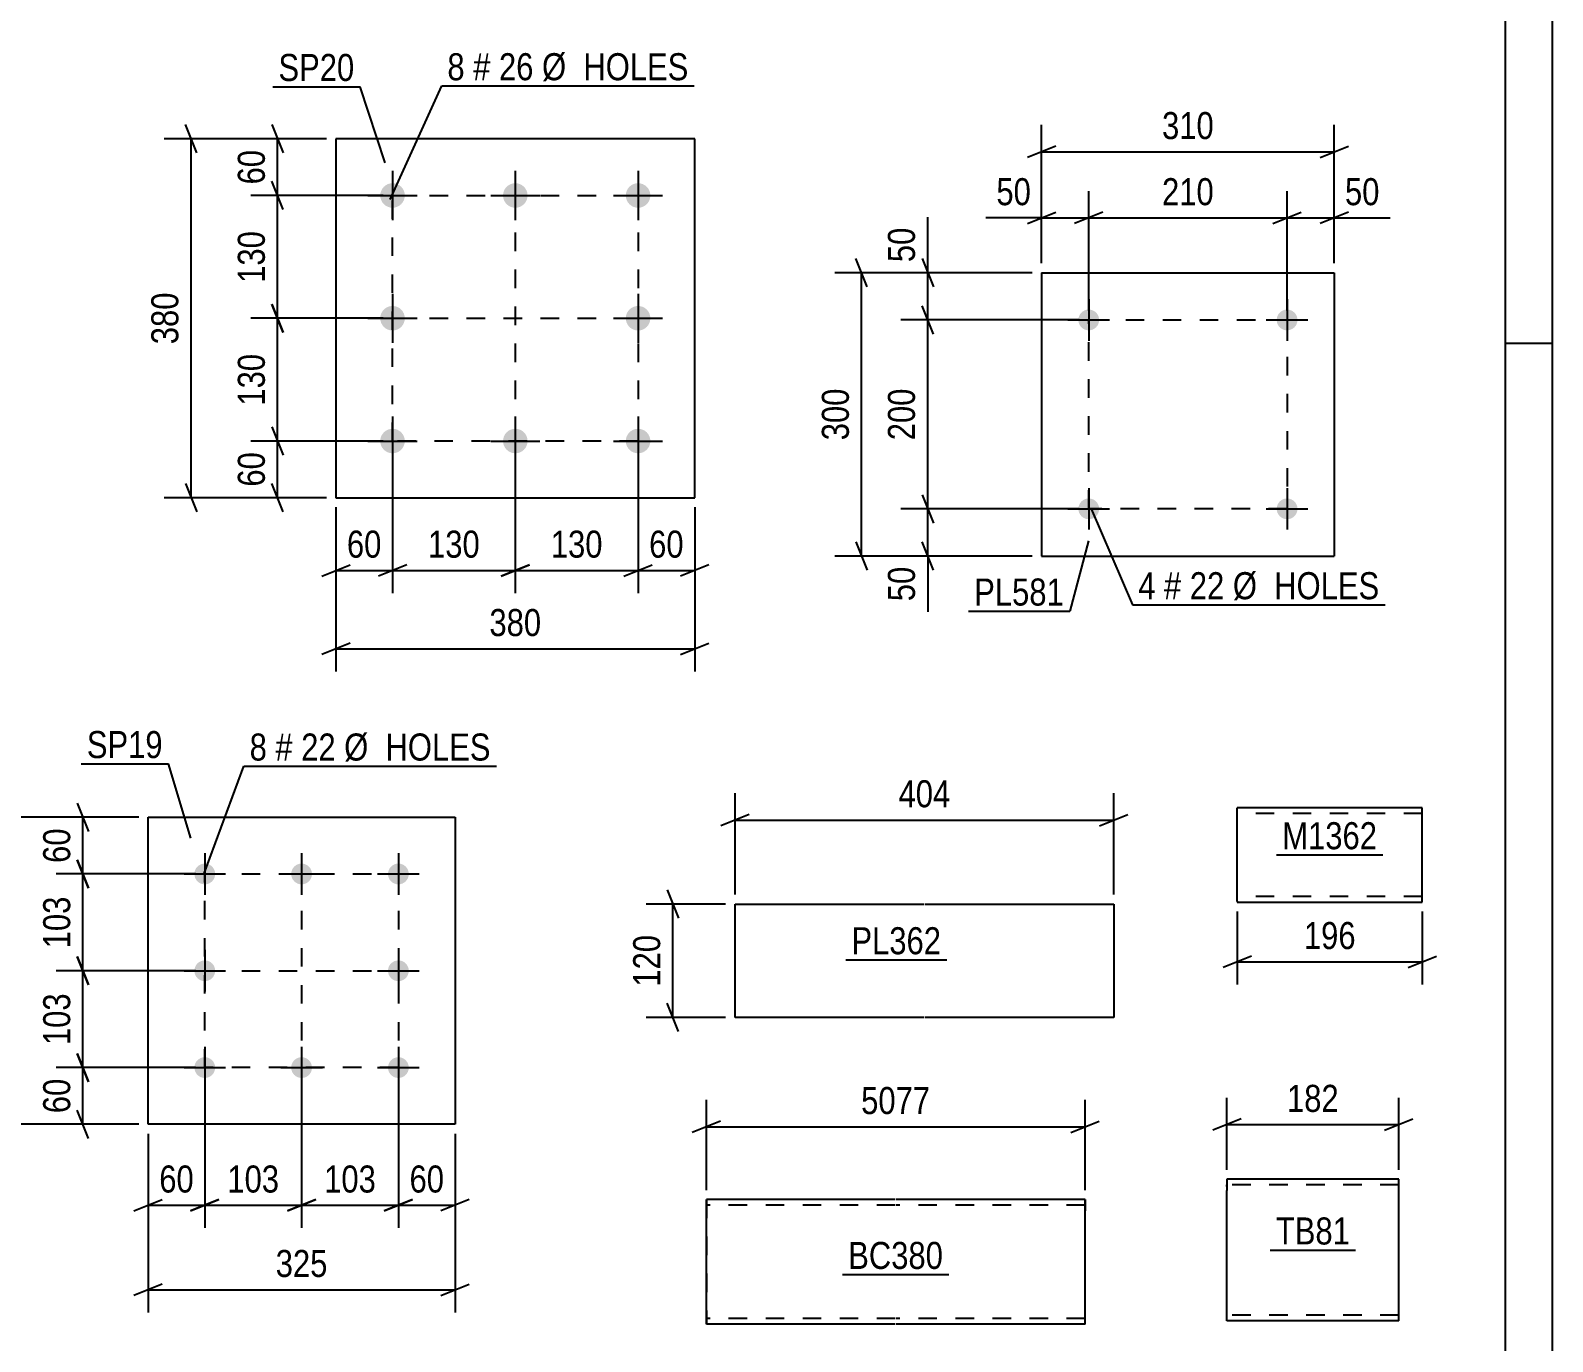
# Model space of a CAD drawing. Header units: millimetres. Extents: x 0 to 594, y 0 to 420.
# Drawn here: x 432.8 to 594, y 192.3 to 331.2 of the extents above; entities that cross this region are included whole.
import ezdxf

# ---------------------------------------------------------------- set-up
doc = ezdxf.new("R2010")
doc.units = ezdxf.units.MM
doc.linetypes.add('DXK_LINE_DOT2', pattern=[3.9198, 1.9599, -1.9599])
doc.styles.add('Arial Narrow', font='ARIALN.TTF', dxfattribs={"height": 0.2})

# ---------------------------------------------------------------- blocks, each defined once
blk = doc.blocks.new('Unknown-570345816-1135')
at = {"color": 5, "linetype": 'Continuous'}
for p, q in [((594, 0), (594, 420)), ((589, 5), (589, 415)), ((594, 298), (589, 298))]:
    blk.add_line(p, q, dxfattribs=at)
blk = doc.blocks.new('Part-570345816-2821 - 2807')
at = {"color": 2, "linetype": 'Continuous'}
for p, q in [((507.44, 226.66), (507.44, 238.66)), ((507.44, 238.66), (527.44, 238.66)), ((527.54, 238.66), (547.54, 238.66)), ((547.54, 238.66), (547.54, 226.66)), ((527.44, 226.66), (507.44, 226.66)), ((547.54, 226.66), (527.54, 226.66))]:
    blk.add_line(p, q, dxfattribs=at)
blk = doc.blocks.new('Part-570345816-2791 - 2776')
at = {"color": 2, "linetype": 'Continuous'}
for p, q in [((559.52, 209.52), (559.52, 209.52)), ((577.72, 209.52), (559.52, 209.52)), ((559.52, 209.52), (559.52, 208.32)), ((577.72, 195.72), (577.72, 209.52)), ((559.52, 195.72), (559.52, 208.32)), ((559.52, 194.88), (559.52, 195.72)), ((577.72, 194.52), (577.72, 195.72)), ((559.52, 194.62), (559.52, 194.88)), ((559.52, 194.52), (559.52, 194.62)), ((559.52, 194.52), (559.52, 194.52)), ((577.72, 194.52), (559.52, 194.52))]:
    blk.add_line(p, q, dxfattribs=at)
at = {"color": 7, "linetype": 'DXK_LINE_DOT2'}
for p, q in [((559.52, 209.52), (559.52, 209.52)), ((559.52, 209.52), (559.52, 209.43)), ((559.52, 209.43), (559.52, 208.92)), ((559.52, 194.52), (559.52, 208.92)), ((559.52, 208.92), (559.52, 208.92)), ((577.72, 208.92), (559.52, 208.92)), ((559.52, 208.88), (559.52, 208.92)), ((559.52, 208.78), (559.52, 208.88)), ((559.52, 208.75), (559.52, 208.78)), ((559.52, 195.27), (559.52, 195.72)), ((559.52, 195.12), (559.52, 195.12)), ((577.72, 195.12), (559.52, 195.12)), ((577.72, 195.12), (577.72, 195.5)), ((577.72, 195.12), (577.72, 195.17)), ((559.52, 194.52), (559.52, 194.52))]:
    blk.add_line(p, q, dxfattribs=at)
blk = doc.blocks.new('Part-570345816-3059 - 3043')
at = {"color": 2, "linetype": 'Continuous'}
for p, q in [((504.4, 206.18), (504.4, 207.38)), ((504.4, 207.38), (504.4, 207.38)), ((524.4, 207.38), (504.4, 207.38)), ((544.5, 207.38), (524.5, 207.38)), ((544.5, 207.38), (544.5, 207.38)), ((544.5, 207.38), (544.5, 207.29)), ((544.5, 207.29), (544.5, 207.03)), ((544.5, 207.03), (544.5, 206.18)), ((504.4, 194.18), (504.4, 206.18)), ((544.5, 194.18), (544.5, 206.18)), ((504.4, 194.18), (504.4, 194.18)), ((524.4, 194.18), (504.4, 194.18)), ((544.5, 194.18), (524.5, 194.18)), ((544.5, 194.18), (544.5, 194.18))]:
    blk.add_line(p, q, dxfattribs=at)
at = {"color": 7, "linetype": 'DXK_LINE_DOT2'}
for p, q in [((504.4, 207.38), (504.4, 194.83)), ((524.4, 206.78), (504.4, 206.78)), ((504.4, 206.74), (504.4, 206.78)), ((504.4, 206.64), (504.4, 206.74)), ((504.4, 206.61), (504.4, 206.64)), ((504.4, 206.41), (504.4, 206.61)), ((544.5, 206.78), (524.5, 206.78)), ((544.5, 194.18), (544.5, 207.38)), ((544.5, 207.38), (544.5, 207.38)), ((544.5, 206.78), (544.5, 206.78)), ((544.5, 206.64), (544.5, 206.18)), ((504.4, 194.83), (504.4, 194.92)), ((504.4, 194.78), (504.4, 194.83)), ((504.4, 194.83), (504.4, 194.18)), ((524.4, 194.78), (504.4, 194.78)), ((544.5, 194.78), (524.5, 194.78)), ((544.5, 194.83), (544.5, 194.92)), ((544.5, 194.78), (544.5, 194.83)), ((544.5, 194.78), (544.5, 194.78)), ((544.5, 194.18), (544.5, 194.18))]:
    blk.add_line(p, q, dxfattribs=at)
blk = doc.blocks.new('Part-570345816-2939 - 2890')
at = {"color": 2, "linetype": 'Continuous'}
for p, q in [((445.29, 215.35), (445.29, 247.85)), ((445.29, 247.85), (477.79, 247.85)), ((477.79, 247.85), (477.79, 215.35)), ((477.79, 215.35), (445.29, 215.35))]:
    blk.add_line(p, q, dxfattribs=at)
blk = doc.blocks.new('Bolt-570345816-2924 - 2890')
at = {"linetype": 'Continuous'}
for points in [[(451.29, 242.95, -1), (451.29, 240.75, -1)], [(461.54, 242.95, -1), (461.54, 240.75, -1)], [(471.79, 242.95, -1), (471.79, 240.75, -1)], [(451.29, 232.7, -1), (451.29, 230.5, -1)], [(471.79, 232.7, -1), (471.79, 230.5, -1)], [(451.29, 222.45, -1), (451.29, 220.25, -1)], [(461.54, 222.45, -1), (461.54, 220.25, -1)], [(471.79, 222.45, -1), (471.79, 220.25, -1)]]:
    blk.add_hatch(color=1, dxfattribs=at).paths.add_polyline_path(points)
at = {"color": 1, "linetype": 'Continuous'}
for p, q in [((451.29, 244.05), (451.29, 239.65)), ((461.54, 244.05), (461.54, 239.65)), ((471.79, 244.05), (471.79, 239.65)), ((449.09, 241.85), (453.49, 241.85)), ((459.34, 241.85), (463.74, 241.85)), ((469.59, 241.85), (473.99, 241.85)), ((451.29, 233.8), (451.29, 229.4)), ((471.79, 233.8), (471.79, 229.4)), ((449.09, 231.6), (453.49, 231.6)), ((469.59, 231.6), (473.99, 231.6)), ((451.29, 223.55), (451.29, 219.15)), ((461.54, 223.55), (461.54, 219.15)), ((471.79, 223.55), (471.79, 219.15)), ((449.09, 221.35), (453.49, 221.35)), ((459.34, 221.35), (463.74, 221.35)), ((469.59, 221.35), (473.99, 221.35))]:
    blk.add_line(p, q, dxfattribs=at)
blk = doc.blocks.new('Part-570345816-2505 - 2489')
at = {"color": 2, "linetype": 'Continuous'}
for p, q in [((465.17, 319.69), (465.17, 281.69)), ((503.17, 319.69), (465.17, 319.69)), ((503.17, 281.69), (503.17, 319.69)), ((465.17, 281.69), (503.17, 281.69))]:
    blk.add_line(p, q, dxfattribs=at)
blk = doc.blocks.new('Bolt-570345816-2538 - 2489')
at = {"linetype": 'Continuous'}
for points in [[(471.17, 314.99, -1), (471.17, 312.39, -1)], [(484.17, 314.99, -1), (484.17, 312.39, -1)], [(497.17, 314.99, -1), (497.17, 312.39, -1)], [(471.17, 301.99, -1), (471.17, 299.39, -1)], [(497.17, 301.99, -1), (497.17, 299.39, -1)], [(471.17, 288.99, -1), (471.17, 286.39, -1)], [(484.17, 288.99, -1), (484.17, 286.39, -1)], [(497.17, 288.99, -1), (497.17, 286.39, -1)]]:
    blk.add_hatch(color=1, dxfattribs=at).paths.add_polyline_path(points)
at = {"color": 1, "linetype": 'Continuous'}
for p, q in [((471.17, 316.29), (471.17, 311.09)), ((484.17, 316.29), (484.17, 311.09)), ((497.17, 316.29), (497.17, 311.09)), ((468.57, 313.69), (473.77, 313.69)), ((481.57, 313.69), (486.77, 313.69)), ((494.57, 313.69), (499.77, 313.69)), ((471.17, 303.29), (471.17, 298.09)), ((497.17, 303.29), (497.17, 298.09)), ((468.57, 300.69), (473.77, 300.69)), ((494.57, 300.69), (499.77, 300.69)), ((471.17, 290.29), (471.17, 285.09)), ((484.17, 290.29), (484.17, 285.09)), ((497.17, 290.29), (497.17, 285.09)), ((468.57, 287.69), (473.77, 287.69)), ((481.57, 287.69), (486.77, 287.69)), ((494.57, 287.69), (499.77, 287.69))]:
    blk.add_line(p, q, dxfattribs=at)
blk = doc.blocks.new('Part-570345816-2473 - 2459')
at = {"color": 2, "linetype": 'Continuous'}
for p, q in [((560.61, 238.96), (560.61, 248.87)), ((580.21, 248.87), (560.61, 248.87)), ((580.21, 240.07), (580.21, 248.87)), ((560.61, 238.96), (560.61, 238.87)), ((560.61, 238.87), (580.21, 238.87)), ((580.21, 238.87), (580.21, 240.07))]:
    blk.add_line(p, q, dxfattribs=at)
at = {"color": 7, "linetype": 'DXK_LINE_DOT2'}
for p, q in [((580.21, 248.27), (560.61, 248.27)), ((560.61, 239.47), (560.61, 239.51)), ((580.21, 239.47), (560.61, 239.47)), ((580.21, 239.51), (580.21, 239.84)), ((580.21, 239.47), (580.21, 239.51))]:
    blk.add_line(p, q, dxfattribs=at)
blk = doc.blocks.new('Bolt-570345816-2272 - 2238')
at = {"linetype": 'Continuous'}
for points in [[(545.99, 300.51, -1), (543.79, 300.51, -1)], [(566.99, 300.51, -1), (564.79, 300.51, -1)]]:
    blk.add_hatch(color=1, dxfattribs=at).paths.add_polyline_path(points)
at = {"color": 1, "linetype": 'Continuous'}
for p, q in [((544.89, 302.71), (544.89, 298.31)), ((565.89, 302.71), (565.89, 298.31)), ((542.69, 300.51), (547.09, 300.51)), ((563.69, 300.51), (568.09, 300.51))]:
    blk.add_line(p, q, dxfattribs=at)
blk = doc.blocks.new('Bolt-570345816-2277 - 2238')
at = {"linetype": 'Continuous'}
for points in [[(545.99, 280.51, -1), (543.79, 280.51, -1)], [(566.99, 280.51, -1), (564.79, 280.51, -1)]]:
    blk.add_hatch(color=1, dxfattribs=at).paths.add_polyline_path(points)
at = {"color": 1, "linetype": 'Continuous'}
for p, q in [((544.89, 282.71), (544.89, 278.31)), ((565.89, 282.71), (565.89, 278.31)), ((542.69, 280.51), (547.09, 280.51)), ((563.69, 280.51), (568.09, 280.51))]:
    blk.add_line(p, q, dxfattribs=at)
blk = doc.blocks.new('Part-570345816-2292 - 2238')
at = {"color": 2, "linetype": 'Continuous'}
for p, q in [((539.89, 305.51), (539.89, 275.51)), ((539.89, 305.51), (570.89, 305.51)), ((570.89, 305.51), (570.89, 275.51)), ((539.89, 275.51), (570.89, 275.51))]:
    blk.add_line(p, q, dxfattribs=at)
blk = doc.blocks.new('Rectangle-570345816-3029 - 2890')
at = {"color": 1, "linetype": 'DXK_LINE_DOT2'}
blk.add_lwpolyline([(451.29, 241.85), (471.79, 241.85), (471.79, 221.35), (451.29, 221.35), (451.29, 241.85)], close=True, dxfattribs=at)
blk = doc.blocks.new('Rectangle-570345816-2625 - 2489')
at = {"color": 1, "linetype": 'DXK_LINE_DOT2'}
blk.add_lwpolyline([(471.17, 313.69), (497.17, 313.69), (497.17, 287.69), (471.17, 287.69), (471.17, 313.69)], close=True, dxfattribs=at)
blk = doc.blocks.new('Rectangle-570345816-2401 - 2238')
at = {"color": 1, "linetype": 'DXK_LINE_DOT2'}
blk.add_lwpolyline([(544.89, 300.51), (565.89, 300.51), (565.89, 280.51), (544.89, 280.51), (544.89, 300.51)], close=True, dxfattribs=at)
blk = doc.blocks.new('Line-570345816-3019 - 2890')
at = {"color": 1, "linetype": 'DXK_LINE_DOT2'}
blk.add_line((461.54, 241.85), (461.54, 221.05), dxfattribs=at)
blk = doc.blocks.new('Line-570345816-2618 - 2489')
at = {"color": 1, "linetype": 'DXK_LINE_DOT2'}
blk.add_line((484.17, 313.69), (484.17, 287.69), dxfattribs=at)
blk = doc.blocks.new('Line-570345816-3012 - 2890')
at = {"color": 1, "linetype": 'DXK_LINE_DOT2'}
blk.add_line((451.29, 231.6), (471.79, 231.6), dxfattribs=at)
blk = doc.blocks.new('Line-570345816-2611 - 2489')
at = {"color": 1, "linetype": 'DXK_LINE_DOT2'}
blk.add_line((471.17, 300.69), (497.17, 300.69), dxfattribs=at)
blk = doc.blocks.new('StraightDimension-570345816-2823 - 2807')
at = {"color": 7, "linetype": 'Continuous'}
for p, q in [((507.44, 239.66), (507.44, 250.41)), ((547.54, 239.66), (547.54, 250.41)), ((508.94, 248.16), (505.94, 246.96)), ((507.44, 247.56), (547.54, 247.56)), ((546.04, 246.96), (549.04, 248.16))]:
    blk.add_line(p, q, dxfattribs=at)
at = {"color": 0}
blk.add_wipeout([(530.84, 248.31), (530.84, 252.51), (524.15, 252.51), (524.15, 248.31)], dxfattribs=at)
at = {"color": 3, "style": 'Arial Narrow'}
blk.add_text('404', height=2.863, dxfattribs=at).set_placement((524.75, 248.91))
blk = doc.blocks.new('StraightDimension-570345816-2834 - 2807')
at = {"color": 7, "linetype": 'Continuous'}
for p, q in [((500.26, 240.16), (501.46, 237.16)), ((506.44, 238.66), (498.01, 238.66)), ((500.86, 226.66), (500.86, 238.66)), ((501.46, 225.16), (500.26, 228.16)), ((506.44, 226.66), (498.01, 226.66))]:
    blk.add_line(p, q, dxfattribs=at)
at = {"color": 0}
blk.add_wipeout([(500.11, 236), (495.91, 236), (495.91, 229.32), (500.11, 229.32)], dxfattribs=at)
at = {"color": 3, "style": 'Arial Narrow'}
blk.add_text('120', height=2.863, rotation=90.0002, dxfattribs=at).set_placement((499.51, 229.92))
blk = doc.blocks.new('StraightDimension-570345816-2793 - 2776')
at = {"color": 7, "linetype": 'Continuous'}
for p, q in [((559.52, 210.52), (559.52, 218.16)), ((577.72, 210.52), (577.72, 218.16)), ((561.02, 215.91), (558.02, 214.71)), ((559.52, 215.31), (577.72, 215.31)), ((576.22, 214.71), (579.22, 215.91))]:
    blk.add_line(p, q, dxfattribs=at)
at = {"color": 0}
blk.add_wipeout([(571.97, 216.06), (571.97, 220.26), (565.28, 220.26), (565.28, 216.06)], dxfattribs=at)
at = {"color": 3, "style": 'Arial Narrow'}
blk.add_text('182', height=2.863, dxfattribs=at).set_placement((565.88, 216.66))
blk = doc.blocks.new('StraightDimension-570345816-3062 - 3043')
at = {"color": 7, "linetype": 'Continuous'}
for p, q in [((504.4, 208.38), (504.4, 217.93)), ((544.5, 208.38), (544.5, 217.93)), ((505.9, 215.68), (502.9, 214.48)), ((504.4, 215.08), (544.5, 215.08)), ((543, 214.48), (546, 215.68))]:
    blk.add_line(p, q, dxfattribs=at)
at = {"color": 0}
blk.add_wipeout([(528.7, 215.83), (528.7, 220.03), (520.19, 220.03), (520.19, 215.83)], dxfattribs=at)
at = {"color": 3, "style": 'Arial Narrow'}
blk.add_text('5077', height=2.863, dxfattribs=at).set_placement((520.79, 216.43))
blk = doc.blocks.new('StraightDimension-570345816-2941 - 2890')
at = {"color": 7, "linetype": 'Continuous'}
for p, q in [((437.79, 222.85), (438.99, 219.85)), ((450.29, 221.35), (435.54, 221.35)), ((438.39, 215.35), (438.39, 221.35)), ((438.99, 213.85), (437.79, 216.85)), ((444.29, 215.35), (435.54, 215.35))]:
    blk.add_line(p, q, dxfattribs=at)
at = {"color": 0}
blk.add_wipeout([(437.64, 220.77), (433.44, 220.77), (433.44, 215.92), (437.64, 215.92)], dxfattribs=at)
at = {"color": 3, "style": 'Arial Narrow'}
blk.add_text('60', height=2.863, rotation=90.0002, dxfattribs=at).set_placement((437.04, 216.52))
blk = doc.blocks.new('StraightDimension-570345816-2951 - 2890')
at = {"color": 7, "linetype": 'Continuous'}
for p, q in [((437.79, 249.35), (438.99, 246.35)), ((444.29, 247.85), (435.54, 247.85)), ((438.39, 241.85), (438.39, 247.85)), ((450.29, 241.85), (435.54, 241.85)), ((438.99, 240.35), (437.79, 243.35))]:
    blk.add_line(p, q, dxfattribs=at)
at = {"color": 0}
blk.add_wipeout([(437.64, 247.27), (433.44, 247.27), (433.44, 242.42), (437.64, 242.42)], dxfattribs=at)
at = {"color": 3, "style": 'Arial Narrow'}
blk.add_text('60', height=2.863, rotation=90.0002, dxfattribs=at).set_placement((437.04, 243.02))
blk = doc.blocks.new('StraightDimension-570345816-2966 - 2890')
at = {"color": 7, "linetype": 'Continuous'}
for p, q in [((430.77, 246.35), (429.57, 249.35)), ((444.29, 247.85), (427.32, 247.85)), ((430.17, 215.35), (430.17, 247.85)), ((429.57, 216.85), (430.77, 213.85)), ((444.29, 215.35), (427.32, 215.35))]:
    blk.add_line(p, q, dxfattribs=at)
at = {"color": 0}
blk.add_wipeout([(429.42, 234.94), (425.22, 234.94), (425.22, 228.25), (429.42, 228.25)], dxfattribs=at)
at = {"color": 3, "style": 'Arial Narrow'}
blk.add_text('325', height=2.863, rotation=90.0002, dxfattribs=at).set_placement((428.82, 228.85))
blk = doc.blocks.new('StraightDimension-570345816-2977 - 2890')
at = {"color": 7, "linetype": 'Continuous'}
for p, q in [((471.79, 220.35), (471.79, 204.37)), ((477.79, 214.35), (477.79, 204.37)), ((470.29, 206.17), (473.29, 207.37)), ((471.79, 206.77), (477.79, 206.77)), ((479.29, 207.37), (476.29, 206.17))]:
    blk.add_line(p, q, dxfattribs=at)
at = {"color": 0}
blk.add_wipeout([(477.22, 207.52), (477.22, 211.72), (472.37, 211.72), (472.37, 207.52)], dxfattribs=at)
at = {"color": 3, "style": 'Arial Narrow'}
blk.add_text('60', height=2.863, dxfattribs=at).set_placement((472.97, 208.12))
blk = doc.blocks.new('StraightDimension-570345816-2987 - 2890')
at = {"color": 7, "linetype": 'Continuous'}
for p, q in [((451.29, 220.35), (451.29, 204.37)), ((445.29, 214.35), (445.29, 204.37)), ((443.79, 206.17), (446.79, 207.37)), ((445.29, 206.77), (451.29, 206.77)), ((452.79, 207.37), (449.79, 206.17))]:
    blk.add_line(p, q, dxfattribs=at)
at = {"color": 0}
blk.add_wipeout([(450.72, 207.52), (450.72, 211.72), (445.87, 211.72), (445.87, 207.52)], dxfattribs=at)
at = {"color": 3, "style": 'Arial Narrow'}
blk.add_text('60', height=2.863, dxfattribs=at).set_placement((446.47, 208.12))
blk = doc.blocks.new('StraightDimension-570345816-3002 - 2890')
at = {"color": 7, "linetype": 'Continuous'}
for p, q in [((445.29, 214.35), (445.29, 195.43)), ((477.79, 214.35), (477.79, 195.43)), ((446.79, 198.43), (443.79, 197.23)), ((476.29, 197.23), (479.29, 198.43)), ((445.29, 197.83), (477.79, 197.83))]:
    blk.add_line(p, q, dxfattribs=at)
at = {"color": 0}
blk.add_wipeout([(464.89, 198.58), (464.89, 202.78), (458.2, 202.78), (458.2, 198.58)], dxfattribs=at)
at = {"color": 3, "style": 'Arial Narrow'}
blk.add_text('325', height=2.863, dxfattribs=at).set_placement((458.8, 199.18))
blk = doc.blocks.new('StraightDimension-570345816-10046 - 2890')
at = {"color": 7, "linetype": 'Continuous'}
for p, q in [((437.79, 233.1), (438.99, 230.1)), ((450.29, 231.6), (435.54, 231.6)), ((438.39, 221.35), (438.39, 231.6)), ((438.99, 219.85), (437.79, 222.85)), ((450.29, 221.35), (435.54, 221.35))]:
    blk.add_line(p, q, dxfattribs=at)
at = {"color": 0}
blk.add_wipeout([(437.64, 229.81), (433.44, 229.81), (433.44, 223.13), (437.64, 223.13)], dxfattribs=at)
at = {"color": 3, "style": 'Arial Narrow'}
blk.add_text('103', height=2.863, rotation=90.0002, dxfattribs=at).set_placement((437.04, 223.73))
blk = doc.blocks.new('StraightDimension-570345816-10048 - 2890')
at = {"color": 7, "linetype": 'Continuous'}
for p, q in [((450.29, 241.85), (435.54, 241.85)), ((437.79, 243.35), (438.99, 240.35)), ((438.39, 231.6), (438.39, 241.85)), ((438.99, 230.1), (437.79, 233.1)), ((450.29, 231.6), (435.54, 231.6))]:
    blk.add_line(p, q, dxfattribs=at)
at = {"color": 0}
blk.add_wipeout([(437.64, 240.06), (433.44, 240.06), (433.44, 233.38), (437.64, 233.38)], dxfattribs=at)
at = {"color": 3, "style": 'Arial Narrow'}
blk.add_text('103', height=2.863, rotation=90.0002, dxfattribs=at).set_placement((437.04, 233.98))
blk = doc.blocks.new('StraightDimension-570345816-10068 - 2890')
at = {"color": 7, "linetype": 'Continuous'}
for p, q in [((451.29, 220.35), (451.29, 204.37)), ((461.54, 220.35), (461.54, 204.37)), ((449.79, 206.17), (452.79, 207.37)), ((451.29, 206.77), (461.54, 206.77)), ((463.04, 207.37), (460.04, 206.17))]:
    blk.add_line(p, q, dxfattribs=at)
at = {"color": 0}
blk.add_wipeout([(459.76, 207.52), (459.76, 211.72), (453.08, 211.72), (453.08, 207.52)], dxfattribs=at)
at = {"color": 3, "style": 'Arial Narrow'}
blk.add_text('103', height=2.863, dxfattribs=at).set_placement((453.68, 208.12))
blk = doc.blocks.new('StraightDimension-570345816-10070 - 2890')
at = {"color": 7, "linetype": 'Continuous'}
for p, q in [((461.54, 220.35), (461.54, 204.37)), ((471.79, 220.35), (471.79, 204.37)), ((460.04, 206.17), (463.04, 207.37)), ((461.54, 206.77), (471.79, 206.77)), ((473.29, 207.37), (470.29, 206.17))]:
    blk.add_line(p, q, dxfattribs=at)
at = {"color": 0}
blk.add_wipeout([(470.01, 207.52), (470.01, 211.72), (463.33, 211.72), (463.33, 207.52)], dxfattribs=at)
at = {"color": 3, "style": 'Arial Narrow'}
blk.add_text('103', height=2.863, dxfattribs=at).set_placement((463.93, 208.12))
blk = doc.blocks.new('StraightDimension-570345816-2540 - 2489')
at = {"color": 7, "linetype": 'Continuous'}
for p, q in [((465.17, 280.69), (465.17, 263.29)), ((503.17, 280.69), (503.17, 263.29)), ((466.67, 266.29), (463.67, 265.09)), ((501.67, 265.09), (504.67, 266.29)), ((465.17, 265.69), (503.17, 265.69))]:
    blk.add_line(p, q, dxfattribs=at)
at = {"color": 0}
blk.add_wipeout([(487.51, 266.44), (487.51, 270.64), (480.83, 270.64), (480.83, 266.44)], dxfattribs=at)
at = {"color": 3, "style": 'Arial Narrow'}
blk.add_text('380', height=2.863, dxfattribs=at).set_placement((481.43, 267.04))
blk = doc.blocks.new('StraightDimension-570345816-2551 - 2489')
at = {"color": 7, "linetype": 'Continuous'}
for p, q in [((471.17, 286.69), (471.17, 271.59)), ((465.17, 280.69), (465.17, 271.59)), ((463.67, 273.39), (466.67, 274.59)), ((465.17, 273.99), (471.17, 273.99)), ((472.67, 274.59), (469.67, 273.39))]:
    blk.add_line(p, q, dxfattribs=at)
at = {"color": 0}
blk.add_wipeout([(470.6, 274.74), (470.6, 278.94), (465.74, 278.94), (465.74, 274.74)], dxfattribs=at)
at = {"color": 3, "style": 'Arial Narrow'}
blk.add_text('60', height=2.863, dxfattribs=at).set_placement((466.34, 275.34))
blk = doc.blocks.new('StraightDimension-570345816-2565 - 2489')
at = {"color": 7, "linetype": 'Continuous'}
for p, q in [((497.17, 286.69), (497.17, 271.59)), ((503.17, 280.69), (503.17, 271.59)), ((495.67, 273.39), (498.67, 274.59)), ((497.17, 273.99), (503.17, 273.99)), ((504.67, 274.59), (501.67, 273.39))]:
    blk.add_line(p, q, dxfattribs=at)
at = {"color": 0}
blk.add_wipeout([(502.6, 274.74), (502.6, 278.94), (497.74, 278.94), (497.74, 274.74)], dxfattribs=at)
at = {"color": 3, "style": 'Arial Narrow'}
blk.add_text('60', height=2.863, dxfattribs=at).set_placement((498.34, 275.34))
blk = doc.blocks.new('StraightDimension-570345816-2576 - 2489')
at = {"color": 7, "linetype": 'Continuous'}
for p, q in [((450.44, 318.19), (449.24, 321.19)), ((464.17, 319.69), (446.99, 319.69)), ((449.84, 281.69), (449.84, 319.69)), ((449.24, 283.19), (450.44, 280.19)), ((464.17, 281.69), (446.99, 281.69))]:
    blk.add_line(p, q, dxfattribs=at)
at = {"color": 0}
blk.add_wipeout([(449.09, 304.03), (444.89, 304.03), (444.89, 297.34), (449.09, 297.34)], dxfattribs=at)
at = {"color": 3, "style": 'Arial Narrow'}
blk.add_text('380', height=2.863, rotation=90.0002, dxfattribs=at).set_placement((448.49, 297.94))
blk = doc.blocks.new('StraightDimension-570345816-2591 - 2489')
at = {"color": 7, "linetype": 'Continuous'}
for p, q in [((458.4, 289.19), (459.6, 286.19)), ((470.17, 287.69), (456.15, 287.69)), ((459, 281.69), (459, 287.69)), ((459.6, 280.19), (458.4, 283.19)), ((464.17, 281.69), (456.15, 281.69))]:
    blk.add_line(p, q, dxfattribs=at)
at = {"color": 0}
blk.add_wipeout([(458.25, 287.11), (454.05, 287.11), (454.05, 282.26), (458.25, 282.26)], dxfattribs=at)
at = {"color": 3, "style": 'Arial Narrow'}
blk.add_text('60', height=2.863, rotation=90.0002, dxfattribs=at).set_placement((457.65, 282.86))
blk = doc.blocks.new('StraightDimension-570345816-2601 - 2489')
at = {"color": 7, "linetype": 'Continuous'}
for p, q in [((458.4, 321.19), (459.6, 318.19)), ((464.17, 319.69), (456.15, 319.69)), ((459, 313.69), (459, 319.69)), ((459.6, 312.19), (458.4, 315.19)), ((470.17, 313.69), (456.15, 313.69))]:
    blk.add_line(p, q, dxfattribs=at)
at = {"color": 0}
blk.add_wipeout([(458.25, 319.11), (454.05, 319.11), (454.05, 314.26), (458.25, 314.26)], dxfattribs=at)
at = {"color": 3, "style": 'Arial Narrow'}
blk.add_text('60', height=2.863, rotation=90.0002, dxfattribs=at).set_placement((457.65, 314.86))
blk = doc.blocks.new('StraightDimension-570345816-10238 - 2489')
at = {"color": 7, "linetype": 'Continuous'}
for p, q in [((471.17, 286.69), (471.17, 271.59)), ((484.17, 286.69), (484.17, 271.59)), ((472.67, 274.59), (469.67, 273.39)), ((471.17, 273.99), (484.17, 273.99)), ((482.67, 273.39), (485.67, 274.59))]:
    blk.add_line(p, q, dxfattribs=at)
at = {"color": 0}
blk.add_wipeout([(481.01, 274.74), (481.01, 278.94), (474.33, 278.94), (474.33, 274.74)], dxfattribs=at)
at = {"color": 3, "style": 'Arial Narrow'}
blk.add_text('130', height=2.863, dxfattribs=at).set_placement((474.93, 275.34))
blk = doc.blocks.new('StraightDimension-570345816-10240 - 2489')
at = {"color": 7, "linetype": 'Continuous'}
for p, q in [((484.17, 286.69), (484.17, 271.59)), ((497.17, 286.69), (497.17, 271.59)), ((485.67, 274.59), (482.67, 273.39)), ((484.17, 273.99), (497.17, 273.99)), ((495.67, 273.39), (498.67, 274.59))]:
    blk.add_line(p, q, dxfattribs=at)
at = {"color": 0}
blk.add_wipeout([(494.01, 274.74), (494.01, 278.94), (487.33, 278.94), (487.33, 274.74)], dxfattribs=at)
at = {"color": 3, "style": 'Arial Narrow'}
blk.add_text('130', height=2.863, dxfattribs=at).set_placement((487.93, 275.34))
blk = doc.blocks.new('StraightDimension-570345816-10260 - 2489')
at = {"color": 7, "linetype": 'Continuous'}
for p, q in [((459.6, 299.19), (458.4, 302.19)), ((470.17, 300.69), (456.15, 300.69)), ((459, 287.69), (459, 300.69)), ((458.4, 289.19), (459.6, 286.19)), ((470.17, 287.69), (456.15, 287.69))]:
    blk.add_line(p, q, dxfattribs=at)
at = {"color": 0}
blk.add_wipeout([(458.25, 297.53), (454.05, 297.53), (454.05, 290.84), (458.25, 290.84)], dxfattribs=at)
at = {"color": 3, "style": 'Arial Narrow'}
blk.add_text('130', height=2.863, rotation=90.0002, dxfattribs=at).set_placement((457.65, 291.44))
blk = doc.blocks.new('StraightDimension-570345816-10262 - 2489')
at = {"color": 7, "linetype": 'Continuous'}
for p, q in [((459.6, 312.19), (458.4, 315.19)), ((470.17, 313.69), (456.15, 313.69)), ((459, 300.69), (459, 313.69)), ((458.4, 302.19), (459.6, 299.19)), ((470.17, 300.69), (456.15, 300.69))]:
    blk.add_line(p, q, dxfattribs=at)
at = {"color": 0}
blk.add_wipeout([(458.25, 310.53), (454.05, 310.53), (454.05, 303.84), (458.25, 303.84)], dxfattribs=at)
at = {"color": 3, "style": 'Arial Narrow'}
blk.add_text('130', height=2.863, rotation=90.0002, dxfattribs=at).set_placement((457.65, 304.44))
blk = doc.blocks.new('StraightDimension-570345816-2475 - 2459')
at = {"color": 7, "linetype": 'Continuous'}
for p, q in [((560.61, 237.87), (560.61, 230.15)), ((580.21, 237.87), (580.21, 230.15)), ((562.11, 233.15), (559.11, 231.95)), ((560.61, 232.55), (580.21, 232.55)), ((578.71, 231.95), (581.71, 233.15))]:
    blk.add_line(p, q, dxfattribs=at)
at = {"color": 0}
blk.add_wipeout([(573.75, 233.3), (573.75, 237.5), (567.07, 237.5), (567.07, 233.3)], dxfattribs=at)
at = {"color": 3, "style": 'Arial Narrow'}
blk.add_text('196', height=2.863, dxfattribs=at).set_placement((567.67, 233.9))
blk = doc.blocks.new('StraightDimension-570345816-2305 - 2238')
at = {"color": 7, "linetype": 'Continuous'}
for p, q in [((539.89, 306.51), (539.89, 314.16)), ((544.89, 301.51), (544.89, 314.16)), ((538.39, 310.71), (541.39, 311.91)), ((539.89, 311.31), (544.89, 311.31)), ((546.39, 311.91), (543.39, 310.71))]:
    blk.add_line(p, q, dxfattribs=at)
at = {"color": 0}
blk.add_wipeout([(539.37, 312.06), (539.37, 316.26), (534.51, 316.26), (534.51, 312.06)], dxfattribs=at)
at = {"color": 7, "linetype": 'Continuous'}
blk.add_line((539.89, 311.31), (533.99, 311.31), dxfattribs=at)
blk.add_line((539.89, 311.31), (533.99, 311.31), dxfattribs=at)
at = {"color": 3, "style": 'Arial Narrow'}
blk.add_text('50', height=2.863, dxfattribs=at).set_placement((535.11, 312.66))
blk = doc.blocks.new('StraightDimension-570345816-2334 - 2238')
at = {"color": 7, "linetype": 'Continuous'}
for p, q in [((565.89, 301.51), (565.89, 314.16)), ((570.89, 306.51), (570.89, 314.16)), ((564.39, 310.71), (567.39, 311.91)), ((565.89, 311.31), (570.89, 311.31)), ((572.39, 311.91), (569.39, 310.71))]:
    blk.add_line(p, q, dxfattribs=at)
at = {"color": 0}
blk.add_wipeout([(576.27, 312.06), (576.27, 316.26), (571.42, 316.26), (571.42, 312.06)], dxfattribs=at)
at = {"color": 7, "linetype": 'Continuous'}
blk.add_line((570.89, 311.31), (576.8, 311.31), dxfattribs=at)
blk.add_line((570.89, 311.31), (576.8, 311.31), dxfattribs=at)
at = {"color": 3, "style": 'Arial Narrow'}
blk.add_text('50', height=2.863, dxfattribs=at).set_placement((572.02, 312.66))
blk = doc.blocks.new('StraightDimension-570345816-2294 - 2238')
at = {"color": 7, "linetype": 'Continuous'}
for p, q in [((539.89, 306.51), (539.89, 321.16)), ((570.89, 306.51), (570.89, 321.16)), ((541.39, 318.91), (538.39, 317.71)), ((539.89, 318.31), (570.89, 318.31)), ((569.39, 317.71), (572.39, 318.91))]:
    blk.add_line(p, q, dxfattribs=at)
at = {"color": 0}
blk.add_wipeout([(558.73, 319.06), (558.73, 323.26), (552.05, 323.26), (552.05, 319.06)], dxfattribs=at)
at = {"color": 3, "style": 'Arial Narrow'}
blk.add_text('310', height=2.863, dxfattribs=at).set_placement((552.65, 319.66))
blk = doc.blocks.new('StraightDimension-570345816-2318 - 2238')
at = {"color": 7, "linetype": 'Continuous'}
for p, q in [((544.89, 301.51), (544.89, 314.16)), ((565.89, 301.51), (565.89, 314.16)), ((546.39, 311.91), (543.39, 310.71)), ((544.89, 311.31), (565.89, 311.31)), ((564.39, 310.71), (567.39, 311.91))]:
    blk.add_line(p, q, dxfattribs=at)
at = {"color": 0}
blk.add_wipeout([(558.73, 312.06), (558.73, 316.26), (552.05, 316.26), (552.05, 312.06)], dxfattribs=at)
at = {"color": 3, "style": 'Arial Narrow'}
blk.add_text('210', height=2.863, dxfattribs=at).set_placement((552.65, 312.66))
blk = doc.blocks.new('StraightDimension-570345816-2348 - 2238')
at = {"color": 7, "linetype": 'Continuous'}
for p, q in [((521.44, 304.01), (520.24, 307.01)), ((538.89, 305.51), (517.99, 305.51)), ((520.84, 275.51), (520.84, 305.51)), ((520.24, 277.01), (521.44, 274.01)), ((538.89, 275.51), (517.99, 275.51))]:
    blk.add_line(p, q, dxfattribs=at)
at = {"color": 0}
blk.add_wipeout([(520.09, 293.85), (515.89, 293.85), (515.89, 287.17), (520.09, 287.17)], dxfattribs=at)
at = {"color": 3, "style": 'Arial Narrow'}
blk.add_text('300', height=2.863, rotation=90.0002, dxfattribs=at).set_placement((519.49, 287.77))
blk = doc.blocks.new('StraightDimension-570345816-2359 - 2238')
at = {"color": 7, "linetype": 'Continuous'}
for p, q in [((527.24, 307.01), (528.44, 304.01)), ((538.89, 305.51), (524.99, 305.51)), ((527.84, 300.51), (527.84, 305.51)), ((528.44, 299.01), (527.24, 302.01)), ((543.89, 300.51), (524.99, 300.51))]:
    blk.add_line(p, q, dxfattribs=at)
at = {"color": 0}
blk.add_wipeout([(527.09, 310.89), (522.89, 310.89), (522.89, 306.03), (527.09, 306.03)], dxfattribs=at)
at = {"color": 7, "linetype": 'Continuous'}
blk.add_line((527.84, 305.51), (527.84, 311.41), dxfattribs=at)
blk.add_line((527.84, 305.51), (527.84, 311.41), dxfattribs=at)
at = {"color": 3, "style": 'Arial Narrow'}
blk.add_text('50', height=2.863, rotation=90.0002, dxfattribs=at).set_placement((526.49, 306.63))
blk = doc.blocks.new('StraightDimension-570345816-2372 - 2238')
at = {"color": 7, "linetype": 'Continuous'}
for p, q in [((528.44, 299.01), (527.24, 302.01)), ((543.89, 300.51), (524.99, 300.51)), ((527.84, 280.51), (527.84, 300.51)), ((543.89, 280.51), (524.99, 280.51)), ((527.24, 282.01), (528.44, 279.01))]:
    blk.add_line(p, q, dxfattribs=at)
at = {"color": 0}
blk.add_wipeout([(527.09, 293.85), (522.89, 293.85), (522.89, 287.17), (527.09, 287.17)], dxfattribs=at)
at = {"color": 3, "style": 'Arial Narrow'}
blk.add_text('200', height=2.863, rotation=90.0002, dxfattribs=at).set_placement((526.49, 287.77))
blk = doc.blocks.new('StraightDimension-570345816-2388 - 2238')
at = {"color": 7, "linetype": 'Continuous'}
for p, q in [((543.89, 280.51), (524.99, 280.51)), ((527.24, 282.01), (528.44, 279.01)), ((527.84, 275.51), (527.84, 280.51)), ((528.44, 274.01), (527.24, 277.01)), ((538.89, 275.51), (524.99, 275.51))]:
    blk.add_line(p, q, dxfattribs=at)
at = {"color": 0}
blk.add_wipeout([(527.09, 274.98), (522.89, 274.98), (522.89, 270.13), (527.09, 270.13)], dxfattribs=at)
at = {"color": 7, "linetype": 'Continuous'}
blk.add_line((527.84, 275.51), (527.84, 269.6), dxfattribs=at)
blk.add_line((527.84, 275.51), (527.84, 269.6), dxfattribs=at)
at = {"color": 3, "style": 'Arial Narrow'}
blk.add_text('50', height=2.863, rotation=90.0002, dxfattribs=at).set_placement((526.49, 270.73))
blk = doc.blocks.new('Mark-570345816-2819 - 2807')
at = {"color": 0}
blk.add_wipeout([(529.27, 233.35), (529.27, 236.35), (519.76, 236.35), (519.76, 233.35)], dxfattribs=at)
blk.add_wipeout([(529.27, 233.35), (529.27, 236.35), (519.76, 236.35), (519.76, 233.35)], dxfattribs=at)
at = {"color": 30, "linetype": 'Continuous'}
blk.add_line((519.16, 232.75), (529.87, 232.75), dxfattribs=at)
at = {"color": 3, "style": 'Arial Narrow'}
blk.add_text('PL362', height=2.863, dxfattribs=at).set_placement((519.76, 233.35))
blk = doc.blocks.new('Mark-570345816-2789 - 2776')
at = {"color": 0}
blk.add_wipeout([(572.55, 202.62), (572.55, 205.62), (564.7, 205.62), (564.7, 202.62)], dxfattribs=at)
blk.add_wipeout([(572.55, 202.62), (572.55, 205.62), (564.7, 205.62), (564.7, 202.62)], dxfattribs=at)
at = {"color": 30, "linetype": 'Continuous'}
blk.add_line((564.1, 202.02), (573.15, 202.02), dxfattribs=at)
at = {"color": 3, "style": 'Arial Narrow'}
blk.add_text('TB81', height=2.863, dxfattribs=at).set_placement((564.7, 202.62))
blk = doc.blocks.new('Mark-570345816-3057 - 3043')
at = {"color": 0}
blk.add_wipeout([(529.47, 200.03), (529.47, 203.03), (519.42, 203.03), (519.42, 200.03)], dxfattribs=at)
blk.add_wipeout([(529.47, 200.03), (529.47, 203.03), (519.42, 203.03), (519.42, 200.03)], dxfattribs=at)
at = {"color": 30, "linetype": 'Continuous'}
blk.add_line((518.82, 199.43), (530.07, 199.43), dxfattribs=at)
at = {"color": 3, "style": 'Arial Narrow'}
blk.add_text('BC380', height=2.863, dxfattribs=at).set_placement((519.42, 200.03))
blk = doc.blocks.new('Mark-570345816-2920 - 2890')
at = {"color": 0}
for points in [[(457.87, 253.86), (457.87, 256.86), (456.04, 256.86), (456.04, 253.86)], [(460.6, 253.86), (460.6, 256.86), (458.77, 256.86), (458.77, 253.86)], [(465.15, 253.86), (465.15, 256.86), (461.5, 256.86), (461.5, 253.86)], [(481.58, 253.86), (481.58, 256.86), (466.05, 256.86), (466.05, 253.86)]]:
    blk.add_wipeout(points, dxfattribs=at)
for points in [[(457.87, 253.86), (457.87, 256.86), (456.04, 256.86), (456.04, 253.86)], [(460.6, 253.86), (460.6, 256.86), (458.77, 256.86), (458.77, 253.86)], [(465.15, 253.86), (465.15, 256.86), (461.5, 256.86), (461.5, 253.86)], [(481.58, 253.86), (481.58, 256.86), (466.05, 256.86), (466.05, 253.86)]]:
    blk.add_wipeout(points, dxfattribs=at)
at = {"color": 7, "linetype": 'Continuous'}
for p, q in [((451.22, 241.9), (455.44, 253.26)), ((455.44, 253.26), (482.18, 253.26))]:
    blk.add_line(p, q, dxfattribs=at)
at = {"color": 3, "style": 'Arial Narrow'}
for s, height, p in [('8', 2.86, (456.04, 253.86)), ('#', 2.86, (458.77, 253.86)), ('22', 2.863, (461.5, 253.86)), ('Ø  HOLES', 2.863, (466.05, 253.86))]:
    blk.add_text(s, height=height, dxfattribs=at).set_placement(p)
blk = doc.blocks.new('Mark-570345816-2935 - 2890')
at = {"color": 0}
blk.add_wipeout([(446.84, 254.12), (446.84, 257.12), (438.8, 257.12), (438.8, 254.12)], dxfattribs=at)
blk.add_wipeout([(446.84, 254.12), (446.84, 257.12), (438.8, 257.12), (438.8, 254.12)], dxfattribs=at)
at = {"color": 30, "linetype": 'Continuous'}
for p in [(438.2, 253.52), (449.82, 245.64)]:
    blk.add_line(p, (447.44, 253.52), dxfattribs=at)
at = {"color": 3, "style": 'Arial Narrow'}
blk.add_text('SP19', height=2.863, dxfattribs=at).set_placement((438.8, 254.12))
blk = doc.blocks.new('Mark-570345816-2501 - 2489')
at = {"color": 0}
blk.add_wipeout([(467.13, 325.81), (467.13, 328.81), (459.09, 328.81), (459.09, 325.81)], dxfattribs=at)
blk.add_wipeout([(467.13, 325.81), (467.13, 328.81), (459.09, 328.81), (459.09, 325.81)], dxfattribs=at)
at = {"color": 30, "linetype": 'Continuous'}
for p in [(458.49, 325.21), (470.4, 317.14)]:
    blk.add_line(p, (467.73, 325.21), dxfattribs=at)
at = {"color": 3, "style": 'Arial Narrow'}
blk.add_text('SP20', height=2.863, dxfattribs=at).set_placement((459.09, 325.81))
blk = doc.blocks.new('Mark-570345816-2534 - 2489')
at = {"color": 0}
for points in [[(478.81, 325.89), (478.81, 328.89), (476.98, 328.89), (476.98, 325.89)], [(481.54, 325.89), (481.54, 328.89), (479.71, 328.89), (479.71, 325.89)], [(486.1, 325.89), (486.1, 328.89), (482.44, 328.89), (482.44, 325.89)], [(502.52, 325.89), (502.52, 328.89), (487, 328.89), (487, 325.89)]]:
    blk.add_wipeout(points, dxfattribs=at)
for points in [[(478.81, 325.89), (478.81, 328.89), (476.98, 328.89), (476.98, 325.89)], [(481.54, 325.89), (481.54, 328.89), (479.71, 328.89), (479.71, 325.89)], [(486.1, 325.89), (486.1, 328.89), (482.44, 328.89), (482.44, 325.89)], [(502.52, 325.89), (502.52, 328.89), (487, 328.89), (487, 325.89)]]:
    blk.add_wipeout(points, dxfattribs=at)
at = {"color": 7, "linetype": 'Continuous'}
for p, q in [((470.93, 313.28), (476.38, 325.29)), ((476.38, 325.29), (503.12, 325.29))]:
    blk.add_line(p, q, dxfattribs=at)
at = {"color": 3, "style": 'Arial Narrow'}
for s, height, p in [('8', 2.86, (476.98, 325.89)), ('26', 2.863, (482.44, 325.89)), ('Ø  HOLES', 2.863, (487, 325.89)), ('#', 2.86, (479.71, 325.89))]:
    blk.add_text(s, height=height, dxfattribs=at).set_placement(p)
blk = doc.blocks.new('Mark-570345816-2471 - 2459')
at = {"color": 0}
blk.add_wipeout([(575.43, 244.47), (575.43, 247.47), (565.38, 247.47), (565.38, 244.47)], dxfattribs=at)
blk.add_wipeout([(575.43, 244.47), (575.43, 247.47), (565.38, 247.47), (565.38, 244.47)], dxfattribs=at)
at = {"color": 30, "linetype": 'Continuous'}
blk.add_line((564.78, 243.87), (576.03, 243.87), dxfattribs=at)
at = {"color": 3, "style": 'Arial Narrow'}
blk.add_text('M1362', height=2.863, dxfattribs=at).set_placement((565.38, 244.47))
blk = doc.blocks.new('MarkSet-570345816-2449 - 2238')
at = {"color": 0}
for points in [[(551.96, 270.94), (551.96, 273.94), (550.13, 273.94), (550.13, 270.94)], [(554.69, 270.94), (554.69, 273.94), (552.86, 273.94), (552.86, 270.94)], [(559.25, 270.94), (559.25, 273.94), (555.59, 273.94), (555.59, 270.94)], [(575.67, 270.94), (575.67, 273.94), (560.15, 273.94), (560.15, 270.94)]]:
    blk.add_wipeout(points, dxfattribs=at)
for points in [[(551.96, 270.94), (551.96, 273.94), (550.13, 273.94), (550.13, 270.94)], [(554.69, 270.94), (554.69, 273.94), (552.86, 273.94), (552.86, 270.94)], [(559.25, 270.94), (559.25, 273.94), (555.59, 273.94), (555.59, 270.94)], [(575.67, 270.94), (575.67, 273.94), (560.15, 273.94), (560.15, 270.94)]]:
    blk.add_wipeout(points, dxfattribs=at)
at = {"color": 7, "linetype": 'Continuous'}
for p, q in [((545.15, 280.51), (549.53, 270.34)), ((549.53, 270.34), (576.27, 270.34))]:
    blk.add_line(p, q, dxfattribs=at)
at = {"color": 3, "style": 'Arial Narrow'}
for s, height, p in [('4', 2.86, (550.13, 270.94)), ('#', 2.86, (552.86, 270.94)), ('22', 2.863, (555.59, 270.94)), ('Ø  HOLES', 2.863, (560.15, 270.94))]:
    blk.add_text(s, height=height, dxfattribs=at).set_placement(p)
blk = doc.blocks.new('Mark-570345816-2288 - 2238')
at = {"color": 0}
blk.add_wipeout([(542.27, 270.27), (542.27, 273.27), (532.76, 273.27), (532.76, 270.27)], dxfattribs=at)
blk.add_wipeout([(542.27, 270.27), (542.27, 273.27), (532.76, 273.27), (532.76, 270.27)], dxfattribs=at)
at = {"color": 30, "linetype": 'Continuous'}
for p in [(544.85, 277.14), (532.16, 269.67)]:
    blk.add_line(p, (542.87, 269.67), dxfattribs=at)
at = {"color": 3, "style": 'Arial Narrow'}
blk.add_text('PL581', height=2.863, dxfattribs=at).set_placement((532.76, 270.27))

msp = doc.modelspace()

# ---------------------------------------------------------------- block references
for name in ['Unknown-570345816-1135', 'Part-570345816-2505 - 2489', 'Bolt-570345816-2538 - 2489', 'Rectangle-570345816-2625 - 2489', 'Line-570345816-2618 - 2489', 'Part-570345816-2292 - 2238', 'Bolt-570345816-2272 - 2238', 'Line-570345816-2611 - 2489', 'Rectangle-570345816-2401 - 2238', 'Bolt-570345816-2277 - 2238', 'Part-570345816-2473 - 2459', 'Part-570345816-2939 - 2890', 'Bolt-570345816-2924 - 2890', 'Rectangle-570345816-3029 - 2890', 'Line-570345816-3019 - 2890', 'Part-570345816-2821 - 2807', 'Line-570345816-3012 - 2890', 'Part-570345816-2791 - 2776', 'Part-570345816-3059 - 3043']:
    msp.add_blockref(name, (0, 0))

# ---------------------------------------------------------------- next in the draw order: block references
for name in ['StraightDimension-570345816-2305 - 2238', 'StraightDimension-570345816-2334 - 2238', 'StraightDimension-570345816-2540 - 2489', 'MarkSet-570345816-2449 - 2238', 'Mark-570345816-2920 - 2890', 'StraightDimension-570345816-2823 - 2807', 'StraightDimension-570345816-2951 - 2890', 'Mark-570345816-2471 - 2459', 'StraightDimension-570345816-2475 - 2459', 'Mark-570345816-2819 - 2807', 'StraightDimension-570345816-2941 - 2890', 'StraightDimension-570345816-2977 - 2890', 'StraightDimension-570345816-3062 - 3043', 'StraightDimension-570345816-2793 - 2776', 'Mark-570345816-2789 - 2776', 'Mark-570345816-3057 - 3043']:
    msp.add_blockref(name, (0, 0))

# ---------------------------------------------------------------- next in the draw order: block references
for name in ['StraightDimension-570345816-2294 - 2238', 'StraightDimension-570345816-2551 - 2489', 'StraightDimension-570345816-2565 - 2489', 'StraightDimension-570345816-2966 - 2890', 'StraightDimension-570345816-2834 - 2807']:
    msp.add_blockref(name, (0, 0))

# ---------------------------------------------------------------- next in the draw order: block references
for name in ['StraightDimension-570345816-2576 - 2489', 'StraightDimension-570345816-2318 - 2238', 'StraightDimension-570345816-2348 - 2238', 'Mark-570345816-2935 - 2890', 'StraightDimension-570345816-2987 - 2890']:
    msp.add_blockref(name, (0, 0))

# ---------------------------------------------------------------- next in the draw order: block references
for name in ['StraightDimension-570345816-2601 - 2489', 'StraightDimension-570345816-2359 - 2238', 'StraightDimension-570345816-2591 - 2489', 'StraightDimension-570345816-10046 - 2890', 'StraightDimension-570345816-3002 - 2890']:
    msp.add_blockref(name, (0, 0))

# ---------------------------------------------------------------- next in the draw order: block references
for name in ['Mark-570345816-2501 - 2489', 'StraightDimension-570345816-2372 - 2238', 'StraightDimension-570345816-10238 - 2489', 'StraightDimension-570345816-10048 - 2890', 'StraightDimension-570345816-10068 - 2890']:
    msp.add_blockref(name, (0, 0))

# ---------------------------------------------------------------- next in the draw order: block references
for name in ['StraightDimension-570345816-10260 - 2489', 'StraightDimension-570345816-10240 - 2489', 'StraightDimension-570345816-2388 - 2238', 'StraightDimension-570345816-10070 - 2890']:
    msp.add_blockref(name, (0, 0))

# ---------------------------------------------------------------- next in the draw order: block references
for name in ['StraightDimension-570345816-10262 - 2489', 'Mark-570345816-2288 - 2238']:
    msp.add_blockref(name, (0, 0))

# ---------------------------------------------------------------- next in the draw order: block references
msp.add_blockref('Mark-570345816-2534 - 2489', (0, 0))

doc.saveas('drawing.dxf')
